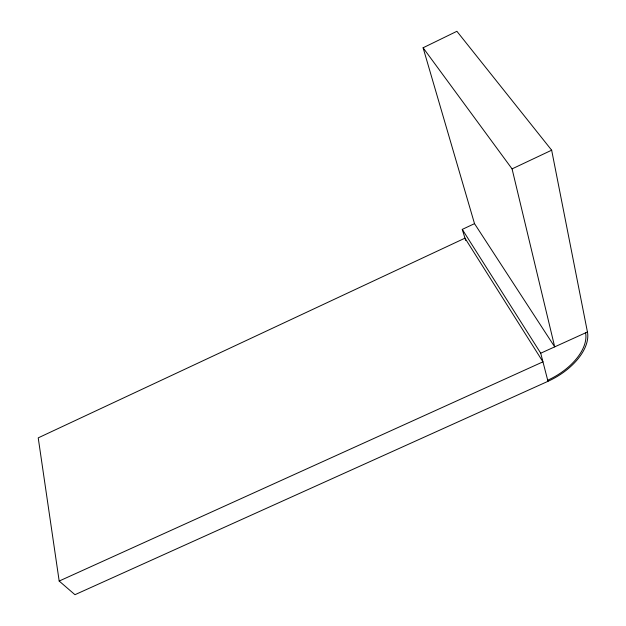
<?xml version="1.0" encoding="UTF-8"?>
<svg xmlns="http://www.w3.org/2000/svg" width="626" height="626" viewBox="0 0 626 626"><rect width="100%" height="100%" fill="white"/><g stroke="black" fill="none" stroke-linecap="round" stroke-linejoin="round"><path stroke-width="0.94" d="M423.098 47.779L512.068 168.887L554.699 346.867L474.516 223.646L423.098 47.779L456.894 31.3L551.655 150.193L587.438 331.999A51.512 29.399 -29.4 0 1 547.985 381.312L74.956 594.7L59.18 581.053L38.217 437.864L464.969 238.162L542.953 361.844L59.18 581.053M512.068 168.887L551.655 150.193M465.674 240.47L462.27 229.39L474.492 223.662M547.985 381.312L540.723 353.213L587.438 331.999M462.27 229.39L540.723 353.213M585.568 332.852A49.446 28.217 -29.4 0 1 547.703 380.225"/></g></svg>
